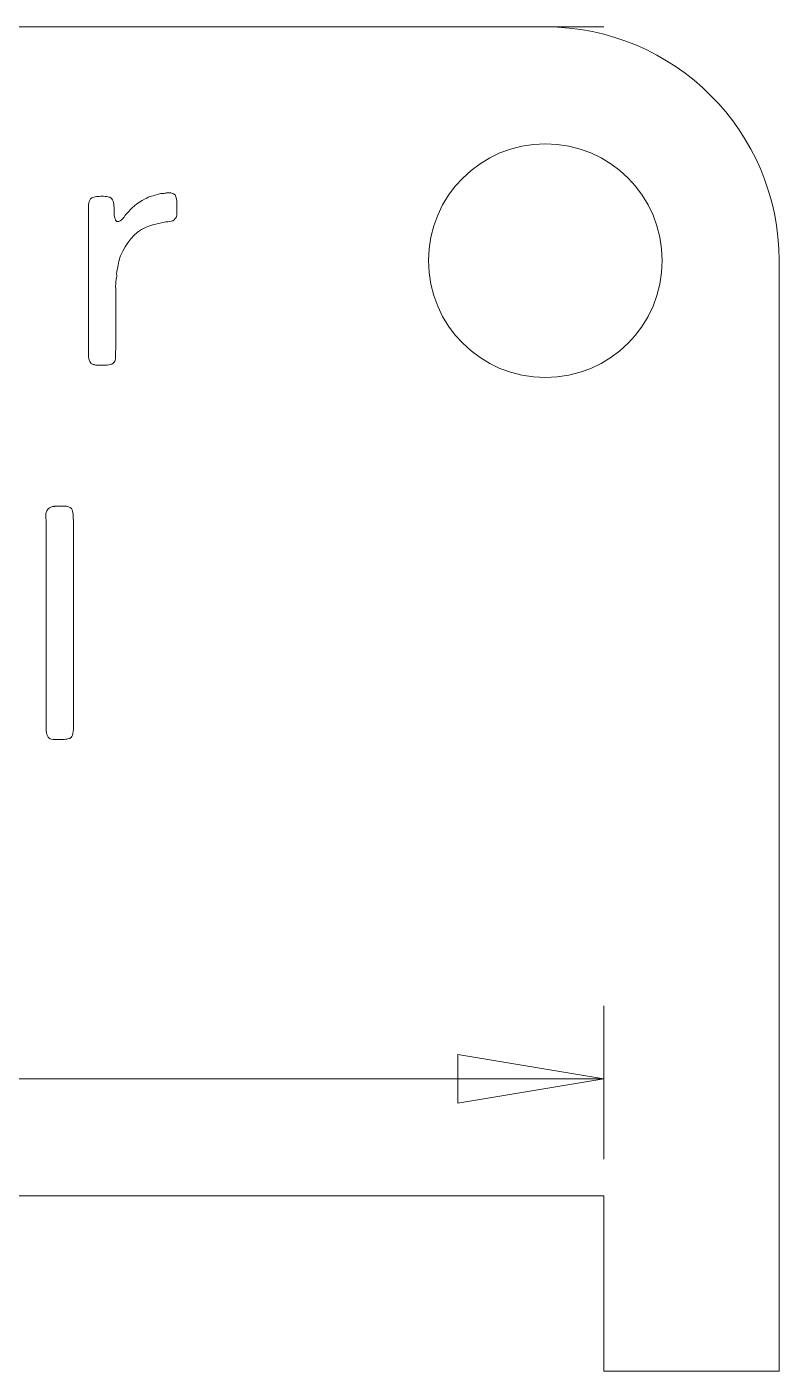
# Model space of a CAD drawing. Header units: millimetres. Extents: x 0 to 57, y -3 to 20.
# Drawn here: x 44.13 to 57, y -3 to 20 of the extents above; entities that cross this region are included whole.
import ezdxf

# ---------------------------------------------------------------- set-up
doc = ezdxf.new("R2010")
doc.units = ezdxf.units.MM
doc.layers.add('Engrave', color=7, linetype='CONTINUOUS', lineweight=0)
doc.layers.add('Outer_Cut', color=1, linetype='CONTINUOUS', lineweight=0)

msp = doc.modelspace()

# ---------------------------------------------------------------- linework, layer by layer
at = {"layer": 'Engrave'}
for p, q in [((45.192, 17.012), (45.202, 17.035)), ((45.202, 17.035), (45.214, 17.056)), ((45.214, 17.056), (45.224, 17.066)), ((45.214, 17.056), (45.214, 17.056)), ((45.214, 17.056), (45.214, 17.056)), ((45.224, 17.066), (45.237, 17.075)), ((45.237, 17.075), (45.252, 17.083)), ((45.252, 17.083), (45.27, 17.089)), ((45.27, 17.089), (45.293, 17.094)), ((45.27, 17.089), (45.27, 17.089)), ((45.27, 17.089), (45.27, 17.089)), ((45.293, 17.094), (45.317, 17.098)), ((45.317, 17.098), (45.341, 17.1)), ((45.341, 17.1), (45.366, 17.1)), ((45.366, 17.1), (45.391, 17.103)), ((45.366, 17.1), (45.366, 17.1)), ((45.366, 17.1), (45.366, 17.1)), ((45.391, 17.103), (45.416, 17.103)), ((45.416, 17.103), (45.441, 17.103)), ((45.441, 17.103), (45.467, 17.1)), ((45.467, 17.1), (45.467, 17.1)), ((45.467, 17.1), (45.467, 17.1)), ((45.467, 17.1), (45.491, 17.097)), ((45.491, 17.097), (45.512, 17.093)), ((45.512, 17.093), (45.53, 17.089)), ((45.53, 17.089), (45.545, 17.084)), ((45.545, 17.084), (45.545, 17.084)), ((45.545, 17.084), (45.545, 17.084)), ((45.545, 17.084), (45.566, 17.073)), ((45.566, 17.073), (45.582, 17.058)), ((45.582, 17.058), (45.594, 17.039)), ((45.594, 17.039), (45.601, 17.016)), ((46.055, 17.003), (46.098, 17.03)), ((46.098, 17.03), (46.139, 17.053)), ((46.139, 17.053), (46.179, 17.072)), ((46.179, 17.072), (46.205, 17.085)), ((46.179, 17.072), (46.179, 17.072)), ((46.179, 17.072), (46.179, 17.072)), ((46.205, 17.085), (46.231, 17.096)), ((46.231, 17.096), (46.258, 17.105)), ((46.258, 17.105), (46.286, 17.112)), ((46.286, 17.112), (46.314, 17.12)), ((46.286, 17.112), (46.286, 17.112)), ((46.286, 17.112), (46.286, 17.112)), ((46.314, 17.12), (46.343, 17.128)), ((46.343, 17.128), (46.373, 17.137)), ((46.373, 17.137), (46.404, 17.145)), ((46.404, 17.145), (46.42, 17.148)), ((46.404, 17.145), (46.404, 17.145)), ((46.404, 17.145), (46.404, 17.145)), ((46.42, 17.148), (46.437, 17.15)), ((46.437, 17.15), (46.454, 17.151)), ((46.454, 17.151), (46.471, 17.151)), ((46.471, 17.151), (46.487, 17.154)), ((46.471, 17.151), (46.471, 17.151)), ((46.471, 17.151), (46.471, 17.151)), ((46.487, 17.154), (46.503, 17.157)), ((46.503, 17.157), (46.518, 17.159)), ((46.518, 17.159), (46.533, 17.162)), ((46.533, 17.162), (46.533, 17.162)), ((46.533, 17.162), (46.533, 17.162)), ((46.533, 17.162), (46.59, 17.158)), ((46.59, 17.158), (46.634, 17.145)), ((46.634, 17.145), (46.663, 17.124)), ((46.663, 17.124), (46.678, 17.095)), ((46.678, 17.095), (46.678, 17.095)), ((46.678, 17.095), (46.678, 17.095)), ((46.678, 17.095), (46.686, 17.06)), ((46.686, 17.06), (46.691, 17.018)), ((45.181, 16.96), (45.185, 16.987)), ((45.181, 16.934), (45.181, 16.96)), ((45.181, 16.96), (45.181, 16.96)), ((45.181, 16.96), (45.181, 16.96)), ((45.181, 16.907), (45.181, 16.934)), ((45.181, 16.878), (45.181, 16.907)), ((45.181, 16.848), (45.181, 16.878)), ((45.181, 16.461), (45.181, 16.848)), ((45.181, 16.848), (45.181, 16.848)), ((45.181, 16.848), (45.181, 16.848)), ((45.185, 16.987), (45.192, 17.012)), ((45.601, 17.016), (45.601, 17.016)), ((45.601, 17.016), (45.601, 17.016)), ((45.601, 17.016), (45.609, 16.993)), ((45.609, 16.993), (45.614, 16.969)), ((45.614, 16.969), (45.617, 16.943)), ((45.617, 16.943), (45.618, 16.915)), ((45.618, 16.915), (45.618, 16.915)), ((45.618, 16.915), (45.618, 16.915)), ((45.618, 16.915), (45.618, 16.889)), ((45.618, 16.889), (45.618, 16.862)), ((45.618, 16.862), (45.618, 16.833)), ((45.618, 16.833), (45.618, 16.803)), ((45.618, 16.803), (45.618, 16.803)), ((45.618, 16.803), (45.618, 16.803)), ((45.618, 16.803), (45.62, 16.776)), ((45.806, 16.769), (45.822, 16.79)), ((45.822, 16.79), (45.837, 16.809)), ((45.837, 16.809), (45.871, 16.842)), ((45.871, 16.842), (45.898, 16.874)), ((45.871, 16.842), (45.871, 16.842)), ((45.871, 16.842), (45.871, 16.842)), ((45.898, 16.874), (45.931, 16.905)), ((45.931, 16.905), (45.968, 16.938)), ((45.968, 16.938), (46.011, 16.971)), ((46.011, 16.971), (46.055, 17.003)), ((46.011, 16.971), (46.011, 16.971)), ((46.011, 16.971), (46.011, 16.971)), ((46.691, 17.018), (46.694, 16.968)), ((46.694, 16.968), (46.695, 16.91)), ((46.695, 16.803), (46.694, 16.779)), ((46.695, 16.91), (46.695, 16.91)), ((46.695, 16.91), (46.695, 16.91)), ((46.695, 16.91), (46.695, 16.882)), ((46.695, 16.882), (46.695, 16.855)), ((46.695, 16.855), (46.695, 16.829)), ((46.695, 16.829), (46.695, 16.803)), ((46.695, 16.803), (46.695, 16.803)), ((46.695, 16.803), (46.695, 16.803)), ((45.62, 16.776), (45.624, 16.75)), ((45.624, 16.75), (45.631, 16.725)), ((45.631, 16.725), (45.641, 16.702)), ((45.641, 16.702), (45.641, 16.702)), ((45.641, 16.702), (45.641, 16.702)), ((45.641, 16.702), (45.643, 16.697)), ((45.643, 16.697), (45.646, 16.692)), ((45.646, 16.692), (45.649, 16.688)), ((45.649, 16.688), (45.652, 16.685)), ((45.652, 16.685), (45.652, 16.685)), ((45.652, 16.685), (45.652, 16.685)), ((45.652, 16.685), (45.655, 16.682)), ((45.655, 16.682), (45.659, 16.678)), ((45.659, 16.678), (45.663, 16.674)), ((45.663, 16.674), (45.669, 16.668)), ((45.669, 16.668), (45.698, 16.672)), ((45.669, 16.668), (45.669, 16.668)), ((45.669, 16.668), (45.669, 16.668)), ((45.698, 16.672), (45.725, 16.681)), ((45.725, 16.681), (45.749, 16.697)), ((45.749, 16.697), (45.77, 16.719)), ((45.77, 16.719), (45.789, 16.746)), ((45.77, 16.719), (45.77, 16.719)), ((45.77, 16.719), (45.77, 16.719)), ((45.789, 16.746), (45.806, 16.769)), ((46.168, 16.573), (46.09, 16.533)), ((46.199, 16.586), (46.168, 16.573)), ((46.168, 16.573), (46.168, 16.573)), ((46.168, 16.573), (46.168, 16.573)), ((46.231, 16.598), (46.199, 16.586)), ((46.264, 16.609), (46.231, 16.598)), ((46.297, 16.618), (46.264, 16.609)), ((46.334, 16.626), (46.297, 16.618)), ((46.297, 16.618), (46.297, 16.618)), ((46.297, 16.618), (46.297, 16.618)), ((46.371, 16.635), (46.334, 16.626)), ((46.41, 16.643), (46.371, 16.635)), ((46.448, 16.652), (46.41, 16.643)), ((46.479, 16.659), (46.448, 16.652)), ((46.448, 16.652), (46.448, 16.652)), ((46.448, 16.652), (46.448, 16.652)), ((46.51, 16.664), (46.479, 16.659)), ((46.541, 16.667), (46.51, 16.664)), ((46.572, 16.668), (46.541, 16.667)), ((46.601, 16.674), (46.572, 16.668)), ((46.572, 16.668), (46.572, 16.668)), ((46.572, 16.668), (46.572, 16.668)), ((46.627, 16.684), (46.601, 16.674)), ((46.649, 16.699), (46.627, 16.684)), ((46.667, 16.719), (46.649, 16.699)), ((46.68, 16.737), (46.667, 16.719)), ((46.667, 16.719), (46.667, 16.719)), ((46.667, 16.719), (46.667, 16.719)), ((46.688, 16.757), (46.68, 16.737)), ((46.694, 16.779), (46.688, 16.757)), ((45.181, 14.907), (45.181, 16.461)), ((45.904, 16.371), (45.856, 16.307)), ((45.959, 16.432), (45.904, 16.371)), ((45.904, 16.371), (45.904, 16.371)), ((45.904, 16.371), (45.904, 16.371)), ((46.021, 16.486), (45.959, 16.432)), ((46.09, 16.533), (46.021, 16.486)), ((45.769, 16.164), (45.73, 16.085)), ((45.81, 16.238), (45.769, 16.164)), ((45.856, 16.307), (45.81, 16.238)), ((45.684, 15.893), (45.677, 15.86)), ((45.691, 15.925), (45.684, 15.893)), ((45.697, 15.956), (45.691, 15.925)), ((45.703, 15.989), (45.697, 15.956)), ((45.697, 15.956), (45.697, 15.956)), ((45.697, 15.956), (45.697, 15.956)), ((45.711, 16.022), (45.703, 15.989)), ((45.72, 16.054), (45.711, 16.022)), ((45.73, 16.085), (45.72, 16.054)), ((45.73, 16.085), (45.73, 16.085)), ((45.73, 16.085), (45.73, 16.085)), ((45.65, 15.642), (45.647, 15.601)), ((45.656, 15.68), (45.65, 15.642)), ((45.663, 15.715), (45.656, 15.68)), ((45.664, 15.799), (45.663, 15.785)), ((45.663, 15.785), (45.663, 15.771)), ((45.663, 15.771), (45.663, 15.771)), ((45.663, 15.771), (45.663, 15.771)), ((45.663, 15.771), (45.665, 15.757)), ((45.665, 15.729), (45.663, 15.715)), ((45.663, 15.715), (45.663, 15.715)), ((45.663, 15.715), (45.663, 15.715)), ((45.666, 15.813), (45.664, 15.799)), ((45.665, 15.757), (45.666, 15.743)), ((45.666, 15.743), (45.665, 15.729)), ((45.669, 15.827), (45.666, 15.813)), ((45.677, 15.86), (45.669, 15.827)), ((45.669, 15.827), (45.669, 15.827)), ((45.669, 15.827), (45.669, 15.827)), ((45.647, 15.601), (45.646, 15.558)), ((45.646, 15.558), (45.646, 15.558)), ((45.646, 15.558), (45.646, 15.558)), ((45.646, 15.558), (45.649, 15.516)), ((45.649, 15.516), (45.65, 15.475)), ((45.65, 15.475), (45.651, 15.435)), ((45.651, 15.435), (45.652, 15.395)), ((45.652, 15.395), (45.652, 14.705)), ((45.181, 14.475), (45.181, 14.907)), ((45.65, 14.51), (45.649, 14.478)), ((45.651, 14.543), (45.65, 14.51)), ((45.652, 14.576), (45.651, 14.543)), ((45.652, 14.705), (45.652, 14.705)), ((45.652, 14.705), (45.652, 14.705)), ((45.652, 14.705), (45.652, 14.674)), ((45.652, 14.674), (45.652, 14.642)), ((45.652, 14.642), (45.652, 14.609)), ((45.652, 14.609), (45.652, 14.576)), ((45.652, 14.576), (45.652, 14.576)), ((45.652, 14.576), (45.652, 14.576)), ((45.181, 14.444), (45.181, 14.475)), ((45.181, 14.413), (45.181, 14.444)), ((45.181, 14.382), (45.181, 14.413)), ((45.181, 14.351), (45.181, 14.382)), ((45.185, 14.324), (45.181, 14.351)), ((45.181, 14.351), (45.181, 14.351)), ((45.181, 14.351), (45.181, 14.351)), ((45.192, 14.3), (45.185, 14.324)), ((45.202, 14.277), (45.192, 14.3)), ((45.214, 14.256), (45.202, 14.277)), ((45.618, 14.262), (45.602, 14.244)), ((45.63, 14.279), (45.618, 14.262)), ((45.618, 14.262), (45.618, 14.262)), ((45.618, 14.262), (45.618, 14.262)), ((45.638, 14.298), (45.63, 14.279)), ((45.641, 14.319), (45.638, 14.298)), ((45.642, 14.389), (45.641, 14.364)), ((45.641, 14.364), (45.641, 14.34)), ((45.641, 14.34), (45.641, 14.34)), ((45.641, 14.34), (45.641, 14.34)), ((45.641, 14.34), (45.641, 14.319)), ((45.644, 14.417), (45.642, 14.389)), ((45.646, 14.447), (45.644, 14.417)), ((45.649, 14.478), (45.646, 14.447)), ((45.646, 14.447), (45.646, 14.447)), ((45.646, 14.447), (45.646, 14.447)), ((45.221, 14.248), (45.214, 14.256)), ((45.214, 14.256), (45.214, 14.256)), ((45.214, 14.256), (45.214, 14.256)), ((45.228, 14.241), (45.221, 14.248)), ((45.237, 14.234), (45.228, 14.241)), ((45.248, 14.228), (45.237, 14.234)), ((45.262, 14.225), (45.248, 14.228)), ((45.248, 14.228), (45.248, 14.228)), ((45.248, 14.228), (45.248, 14.228)), ((45.276, 14.221), (45.262, 14.225)), ((45.29, 14.216), (45.276, 14.221)), ((45.304, 14.211), (45.29, 14.216)), ((45.405, 14.211), (45.304, 14.211)), ((45.304, 14.211), (45.304, 14.211)), ((45.304, 14.211), (45.304, 14.211)), ((45.438, 14.212), (45.405, 14.211)), ((45.469, 14.213), (45.438, 14.212)), ((45.5, 14.214), (45.469, 14.213)), ((45.528, 14.217), (45.5, 14.214)), ((45.557, 14.222), (45.528, 14.217)), ((45.528, 14.217), (45.528, 14.217)), ((45.528, 14.217), (45.528, 14.217)), ((45.582, 14.231), (45.557, 14.222)), ((45.602, 14.244), (45.582, 14.231)), ((44.467, 11.717), (44.479, 11.738)), ((44.479, 11.738), (44.493, 11.754)), ((44.479, 11.738), (44.479, 11.738)), ((44.479, 11.738), (44.479, 11.738)), ((44.493, 11.754), (44.512, 11.769)), ((44.512, 11.769), (44.535, 11.782)), ((44.535, 11.782), (44.564, 11.794)), ((44.564, 11.794), (44.569, 11.796)), ((44.564, 11.794), (44.564, 11.794)), ((44.564, 11.794), (44.564, 11.794)), ((44.569, 11.796), (44.575, 11.797)), ((44.575, 11.797), (44.58, 11.796)), ((44.58, 11.796), (44.586, 11.794)), ((44.586, 11.794), (44.594, 11.795)), ((44.586, 11.794), (44.586, 11.794)), ((44.586, 11.794), (44.586, 11.794)), ((44.594, 11.795), (44.601, 11.796)), ((44.601, 11.796), (44.608, 11.798)), ((44.608, 11.798), (44.614, 11.8)), ((44.614, 11.8), (44.614, 11.8)), ((44.614, 11.8), (44.614, 11.8)), ((44.614, 11.8), (44.651, 11.8)), ((44.651, 11.8), (44.688, 11.8)), ((44.688, 11.8), (44.727, 11.8)), ((44.727, 11.8), (44.765, 11.8)), ((44.765, 11.8), (44.765, 11.8)), ((44.765, 11.8), (44.765, 11.8)), ((44.765, 11.8), (44.805, 11.798)), ((44.805, 11.798), (44.838, 11.79)), ((44.838, 11.79), (44.866, 11.778)), ((44.866, 11.778), (44.889, 11.761)), ((44.889, 11.761), (44.889, 11.761)), ((44.889, 11.761), (44.889, 11.761)), ((44.889, 11.761), (44.901, 11.739)), ((44.901, 11.739), (44.91, 11.714)), ((44.451, 11.626), (44.453, 11.66)), ((44.454, 11.593), (44.451, 11.626)), ((44.451, 11.626), (44.451, 11.626)), ((44.451, 11.626), (44.451, 11.626)), ((44.453, 11.66), (44.458, 11.691)), ((44.456, 11.56), (44.454, 11.593)), ((44.457, 11.528), (44.456, 11.56)), ((44.457, 11.497), (44.457, 11.528)), ((44.458, 11.691), (44.467, 11.717)), ((44.91, 11.714), (44.915, 11.686)), ((44.915, 11.686), (44.917, 11.654)), ((44.917, 11.654), (44.917, 11.654)), ((44.917, 11.654), (44.917, 11.654)), ((44.917, 11.654), (44.919, 11.623)), ((44.919, 11.623), (44.921, 11.591)), ((44.921, 11.591), (44.922, 11.558)), ((44.922, 11.558), (44.923, 11.525)), ((44.923, 11.525), (44.923, 11.026)), ((44.457, 10.947), (44.457, 11.497)), ((44.457, 11.497), (44.457, 11.497)), ((44.457, 11.497), (44.457, 11.497)), ((44.457, 8.613), (44.457, 10.947)), ((44.923, 11.026), (44.923, 8.754)), ((44.923, 8.754), (44.923, 8.125)), ((44.457, 8.097), (44.457, 8.613)), ((44.457, 8.061), (44.457, 8.097)), ((44.457, 8.026), (44.457, 8.061)), ((44.923, 8.125), (44.923, 8.125)), ((44.923, 8.125), (44.923, 8.125)), ((44.923, 8.125), (44.923, 8.091)), ((44.923, 8.091), (44.923, 8.055)), ((44.923, 8.055), (44.923, 8.018)), ((44.457, 7.991), (44.457, 8.026)), ((44.457, 7.957), (44.457, 7.991)), ((44.461, 7.925), (44.457, 7.957)), ((44.457, 7.957), (44.457, 7.957)), ((44.457, 7.957), (44.457, 7.957)), ((44.468, 7.895), (44.461, 7.925)), ((44.478, 7.869), (44.468, 7.895)), ((44.491, 7.845), (44.478, 7.869)), ((44.506, 7.83), (44.491, 7.845)), ((44.491, 7.845), (44.491, 7.845)), ((44.491, 7.845), (44.491, 7.845)), ((44.526, 7.818), (44.506, 7.83)), ((44.844, 7.822), (44.829, 7.819)), ((44.86, 7.827), (44.844, 7.822)), ((44.844, 7.822), (44.844, 7.822)), ((44.844, 7.822), (44.844, 7.822)), ((44.873, 7.834), (44.86, 7.827)), ((44.885, 7.843), (44.873, 7.834)), ((44.895, 7.856), (44.885, 7.843)), ((44.907, 7.881), (44.895, 7.856)), ((44.895, 7.856), (44.895, 7.856)), ((44.895, 7.856), (44.895, 7.856)), ((44.916, 7.909), (44.907, 7.881)), ((44.921, 7.942), (44.916, 7.909)), ((44.923, 7.98), (44.921, 7.942)), ((44.923, 8.018), (44.923, 7.98)), ((44.923, 7.98), (44.923, 7.98)), ((44.923, 7.98), (44.923, 7.98)), ((44.548, 7.81), (44.526, 7.818)), ((44.575, 7.806), (44.548, 7.81)), ((44.603, 7.806), (44.575, 7.806)), ((44.575, 7.806), (44.575, 7.806)), ((44.575, 7.806), (44.575, 7.806)), ((44.632, 7.806), (44.603, 7.806)), ((44.662, 7.806), (44.632, 7.806)), ((44.693, 7.806), (44.662, 7.806)), ((44.771, 7.806), (44.693, 7.806)), ((44.693, 7.806), (44.693, 7.806)), ((44.693, 7.806), (44.693, 7.806)), ((44.792, 7.811), (44.771, 7.806)), ((44.812, 7.815), (44.792, 7.811)), ((44.829, 7.819), (44.812, 7.815)), ((54, 0.625), (54, 3.25)), ((51.5, 1.584), (51.5, 2.416)), ((51.5, 2.416), (54, 2)), ((0, 2), (54, 2)), ((54, 2), (51.5, 1.584))]:
    msp.add_line(p, q, dxfattribs=at)
at = {"layer": 'Outer_Cut'}
for p, q in [((0, 20), (54, 20)), ((54, 20), (53, 20)), ((57, 16), (57, 0)), ((0, 0), (54, 0)), ((54, 0), (54, -3)), ((57, 0), (57, -3)), ((54, -3), (57, -3))]:
    msp.add_line(p, q, dxfattribs=at)
msp.add_circle((53, 16), 2, dxfattribs=at)
msp.add_arc((53, 16), 4, 0, 90, dxfattribs=at)

doc.saveas('drawing.dxf')
